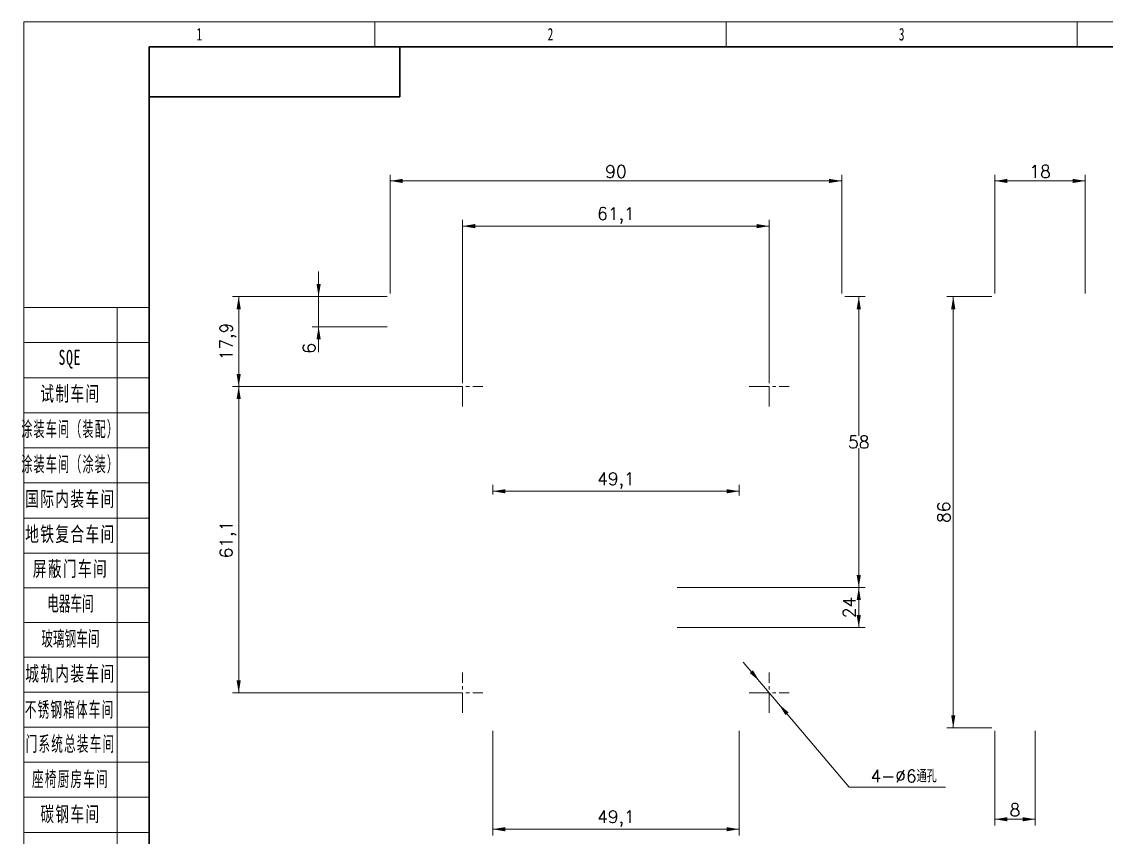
# Model space of a CAD drawing. Header units: millimetres. Extents: x -631 to 3210, y -446 to 2288.
# Drawn here: x 1949 to 2597, y -43 to 446 of the extents above; entities that cross this region are included whole.
import ezdxf
from ezdxf.enums import TextEntityAlignment as Align

# ---------------------------------------------------------------- set-up
doc = ezdxf.new("R2010")
doc.units = ezdxf.units.MM
doc.linetypes.add('点画线', pattern=[18, 12, -2, 2, -2])
doc.layers.get('0').update_dxf_attribs({"lineweight": 18})
for name, color, linetype, lineweight in [('中心线层', 1, '点画线', 18), ('尺寸线层', 3, 'Continuous', 18), ('粗实线层', 7, 'Continuous', 35), ('细实线层', 7, 'Continuous', 18)]:
    doc.layers.add(name, color=color, linetype=linetype, lineweight=lineweight)
doc.styles.get("Standard").update_dxf_attribs({"font": 'txt.shx', "bigfont": 'gbcbig.shx'})
doc.styles.add('标准', font='', dxfattribs={"width": 0.667})
doc.styles.get('标准').set_extended_font_data('宋体')
doc.dimstyles.get("Standard").update_dxf_attribs({"dimscale": 3, "dimtxt": 0.18, "dimasz": 0.18, "dimexe": 0.18, "dimexo": 0.0625, "dimgap": 0.09, "dimtad": 0, "dimtih": 1, "dimtoh": 1, "dimdec": 4, "dimzin": 0, "dimdsep": 46, "dimtxsty": 'Standard', "dimcen": 0.09, "dimdle": 0.36, "dimadec": 0, "dimazin": 0, "dimtfac": 1, "dimtdec": 4, "dimtofl": 0, "dimtmove": 0, "dimatfit": 3, "dimfxl": 0, "dimtolj": 1, "dimtzin": 0, "dimarcsym": 0})

# ---------------------------------------------------------------- blocks, each defined once
blk = doc.blocks.new('*X2')
at = {"layer": '尺寸线层', "linetype": 'Continuous'}
for p, q in [((-185, 91.49), (-210, 91.49)), ((-191.37, 91.49), (-191.37, -90.21)), ((-185, 84.49), (-210, 84.49)), ((-185, 77.49), (-210, 77.49)), ((-185, 70.49), (-210, 70.49)), ((-185, 63.49), (-210, 63.49)), ((-185, 56.49), (-210, 56.49)), ((-185, 49.49), (-210, 49.49)), ((-185, 42.49), (-210, 42.49)), ((-185, 35.56), (-210, 35.56)), ((-185, 35.56), (-210, 35.56)), ((-185, 28.64), (-210, 28.64)), ((-185, 28.64), (-210, 28.64)), ((-185, 21.71), (-210, 21.71)), ((-185, 21.71), (-210, 21.71)), ((-185, 14.79), (-210, 14.79)), ((-185, 7.79), (-210, 7.79)), ((-185, 0.79), (-210, 0.79)), ((-185, -6.21), (-210, -6.21)), ((-185, -13.21), (-210, -13.21))]:
    blk.add_line(p, q, dxfattribs=at)
at = {"layer": '粗实线层'}
for p, q in [((-185, -143.5), (-185, 143.5)), ((-185, 143.5), (205, 143.5)), ((-135, 143.5), (-135, 133.5)), ((-135, 133.5), (-185, 133.5))]:
    blk.add_line(p, q, dxfattribs=at)
at = {"layer": '细实线层'}
for p, q in [((-210, -148.5), (-210, 148.5)), ((-210, 148.5), (210, 148.5)), ((-140, 148.5), (-140, 143.5)), ((-70, 148.5), (-70, 143.5)), ((0, 148.5), (0, 143.5))]:
    blk.add_line(p, q, dxfattribs=at)
at = {"layer": '尺寸线层', "linetype": 'Continuous', "char_height": 3, "attachment_point": 5, "style": '标准'}
for s, insert, width, line_spacing_factor in [('\\T1.1;\\W0.667;SQE', (-200.8, 81.17), 31.0587, 0.47619), ('\\T1.1;\\W0.667;试制车间', (-200.68, 74.14), 31.0587, 0.57381), ('\\T1.1;\\W0.54149;涂装车间（装配）', (-200.73, 67.06), 27.5396, 0.574243), ('\\T1.1;\\W0.54149;涂装车间（涂装）', (-200.73, 60.06), 27.5396, 0.574243), ('\\T1.1;\\W0.667;国际内装车间', (-200.68, 53.14), 31.0587, 0.561905), ('\\T1.1;\\W0.667;地铁复合车间', (-200.68, 46.14), 31.0587, 0.561905), ('\\T1.1;\\W0.667;屏蔽门车间', (-200.68, 39.21), 31.0587, 0.561905), ('\\W1;{\\W0.567;\\T1;电器车间}', (-200.68, 32.29), 37.2629, 0.561905), ('\\W1;{\\W0.567;\\T1;玻璃钢车间}', (-200.68, 25.29), 37.2629, 0.564286), ('\\T1.1;城轨内装车间', (-200.68, 18.29), 18.6315, 1.15057), ('\\T1.1;{\\W0.567;不锈钢箱体车间}', (-200.85, 11.13), 18.6315, 1.15057), ('\\T1.1;{\\W0.567;门系统总装车间}', (-200.68, 4.29), 18.6315, 1.15057), ('\\T1.1;{\\W0.567;座椅厨房车间}', (-200.68, -2.71), 18.6315, 1.15057), ('\\T1.1;碳钢车间', (-200.68, -9.71), 18.6315, 1.15057)]:
    blk.add_mtext(s, dxfattribs=dict(at, insert=insert, width=width, line_spacing_factor=line_spacing_factor))
at = {"layer": '尺寸线层', "style": '标准'}
for tag, height, width, p in [('T1', 2.5, 0.667, (-175, 146)), ('T2', 2.5, 0.667, (-105, 146)), ('T3', 2.5, 0.667, (-35, 146)), ('T4', 2.5, 0.667, (35, 146)), ('T5', 2.5, 0.667, (105, 146)), ('T6', 2.5, 0.667, (175, 146)), ('R1', 2.5, 0.667, (207.5, 111.38)), ('SQE', 3.5, 0.667, (-188.18, 80.99)), ('试制车间', 3.5, 0.28375, (-188.18, 73.99)), ('涂装车间（装配）', 3.5, 0.147264, (-188.18, 66.99)), ('涂装车间（涂装）', 3.5, 0.147264, (-188.18, 59.99)), ('国际内装车间', 3.5, 0.189302, (-188.18, 52.99)), ('地铁复合车间', 3.5, 0.186278, (-188.18, 46.02)), ('屏蔽门车间', 3.5, 0.225254, (-188.18, 39.14)), ('R2', 2.5, 0.667, (207.5, 37.12)), ('电器车间', 3.5, 0.292284, (-188.18, 32.21)), ('玻璃钢车间', 3.5, 0.225603, (-188.18, 25.29)), ('城轨内装车间', 3.5, 0.186278, (-188.18, 18.29)), ('不锈钢箱体车间', 3.5, 0.15932, (-188.18, 11.29)), ('门系统总装车间', 3.5, 0.161527, (-188.18, 4.29)), ('座椅厨房车间', 3.5, 0.186516, (-188.18, -2.71)), ('碳钢车间', 3.5, 0.28375, (-188.18, -9.71)), ('铝不锈钢车间', 3.5, 0.186397, (-188.18, -16.71)), ('风挡车间', 3.5, 0.284026, (-188.18, -23.71)), ('风道车间', 3.5, 0.284026, (-188.18, -30.71)), ('动车内装车间', 3.5, 0.186397, (-188.18, -37.71)), ('R3', 2.5, 0.667, (207.5, -37.12)), ('采购部', 3.5, 0.378308, (-188.18, -44.71)), ('检修服务部', 3.5, 0.223014, (-188.18, -51.71)), ('品管部', 3.5, 0.389426, (-188.18, -58.71)), ('生产保障部', 3.5, 0.223356, (-188.18, -65.71)), ('工业化部', 3.5, 0.281557, (-188.18, -72.71)), ('研发部', 3.5, 0.3788, (-188.18, -79.71)), ('旧底图总号', 3, 0.667, (-197.5, -100.5)), ('R4', 2.5, 0.667, (207.5, -111.38)), ('底图总号', 3, 0.667, (-197.5, -113.5)), ('签字', 3, 0.667, (-197.5, -126.5)), ('日期', 3, 0.667, (-197.5, -139.5)), ('B1', 2.5, 0.667, (-175, -146)), ('B2', 2.5, 0.667, (-105, -146)), ('B3', 2.5, 0.667, (-35, -146)), ('B4', 2.5, 0.667, (35, -146)), ('B5', 2.5, 0.667, (105, -146)), ('B6', 2.5, 0.667, (175, -146))]:
    blk.add_attdef(tag, text='', height=height, dxfattribs=dict(at, width=width)).set_placement(p, align=Align.MIDDLE_CENTER)
at = {"layer": '尺寸线层', "style": '标准', "width": 0.667}
blk.add_attdef('图号', text='', height=5.33, rotation=180, dxfattribs=at).set_placement((-160, 138.5), align=Align.MIDDLE_CENTER)
blk = doc.blocks.new('*X56')
at = {"layer": '尺寸线层', "linetype": 'Continuous'}
for points in [[(2169.13, 350.2), (2176.63, 351.45), (2176.63, 348.95)], [(2439.13, 350.2), (2431.63, 351.45), (2431.63, 348.95)]]:
    blk.add_hatch(color=0, dxfattribs=at).paths.add_polyline_path(points, flags=0)
at = {"layer": '尺寸线层', "color": 0, "linetype": 'Continuous'}
for p, q in [((2169.13, 282.83), (2169.13, 353.95)), ((2439.13, 282.83), (2439.13, 353.95)), ((2169.13, 350.2), (2439.13, 350.2))]:
    blk.add_line(p, q, dxfattribs=at)
at = {"layer": '尺寸线层', "color": 0, "insert": (2304.13, 355.82), "char_height": 7.5, "width": 24.2857, "attachment_point": 5}
blk.add_mtext('90', dxfattribs=at)
blk = doc.blocks.new('*X57')
at = {"layer": '尺寸线层', "linetype": 'Continuous'}
for points in [[(2530.75, 350.2), (2538.25, 351.45), (2538.25, 348.95)], [(2584.75, 350.2), (2577.25, 351.45), (2577.25, 348.95)]]:
    blk.add_hatch(color=0, dxfattribs=at).paths.add_polyline_path(points, flags=0)
at = {"layer": '尺寸线层', "color": 0, "linetype": 'Continuous'}
for p, q in [((2530.75, 282.83), (2530.75, 353.95)), ((2584.75, 282.83), (2584.75, 353.95)), ((2530.75, 350.2), (2584.75, 350.2))]:
    blk.add_line(p, q, dxfattribs=at)
at = {"layer": '尺寸线层', "color": 0, "insert": (2557.75, 355.82), "char_height": 7.5, "width": 22.1429, "attachment_point": 5}
blk.add_mtext('18', dxfattribs=at)
blk = doc.blocks.new('*X58')
at = {"layer": '尺寸线层', "linetype": 'Continuous'}
for points in [[(2505.84, 280.96), (2507.09, 273.46), (2504.59, 273.46)], [(2505.84, 22.96), (2507.09, 30.46), (2504.59, 30.46)]]:
    blk.add_hatch(color=0, dxfattribs=at).paths.add_polyline_path(points, flags=0)
at = {"layer": '尺寸线层', "color": 0, "linetype": 'Continuous'}
for p, q in [((2528.88, 280.96), (2502.09, 280.96)), ((2505.84, 280.96), (2505.84, 22.96)), ((2528.88, 22.96), (2502.09, 22.96))]:
    blk.add_line(p, q, dxfattribs=at)
at = {"layer": '尺寸线层', "color": 0, "insert": (2500.21, 151.96), "char_height": 7.5, "width": 24.2857, "attachment_point": 5, "rotation": 90}
blk.add_mtext('86', dxfattribs=at)
blk = doc.blocks.new('*X65')
at = {"layer": '尺寸线层', "linetype": 'Continuous'}
for points in [[(2230.48, 164.51), (2237.98, 165.76), (2237.98, 163.26)], [(2377.78, 164.51), (2370.28, 165.76), (2370.28, 163.26)]]:
    blk.add_hatch(color=0, dxfattribs=at).paths.add_polyline_path(points, flags=0)
at = {"layer": '尺寸线层', "color": 0, "linetype": 'Continuous'}
for p, q in [((2230.48, 162.5), (2230.48, 168.26)), ((2230.48, 164.51), (2377.78, 164.51)), ((2377.78, 162.03), (2377.78, 168.26))]:
    blk.add_line(p, q, dxfattribs=at)
at = {"layer": '尺寸线层', "color": 0, "insert": (2304.13, 170.85), "char_height": 7.5, "width": 41.4286, "attachment_point": 5}
blk.add_mtext('49,1', dxfattribs=at)
blk = doc.blocks.new('*X66')
at = {"layer": '尺寸线层', "linetype": 'Continuous'}
for points in [[(2230.48, -37.73), (2237.98, -38.98), (2237.98, -36.48)], [(2377.78, -37.73), (2370.28, -38.98), (2370.28, -36.48)]]:
    blk.add_hatch(color=0, dxfattribs=at).paths.add_polyline_path(points, flags=0)
at = {"layer": '尺寸线层', "color": 0, "linetype": 'Continuous'}
for p, q in [((2230.48, 21.08), (2230.48, -41.48)), ((2377.78, 21.08), (2377.78, -41.48)), ((2377.78, -37.73), (2230.48, -37.73))]:
    blk.add_line(p, q, dxfattribs=at)
at = {"layer": '尺寸线层', "color": 0, "insert": (2304.13, -31.39), "char_height": 7.5, "width": 41.4286, "attachment_point": 5}
blk.add_mtext('49,1', dxfattribs=at)
blk = doc.blocks.new('*X67')
at = {"layer": '尺寸线层', "linetype": 'Continuous'}
for points in [[(2126.35, 280.96), (2127.6, 288.46), (2125.1, 288.46)], [(2126.35, 262.96), (2127.6, 255.46), (2125.1, 255.46)]]:
    blk.add_hatch(color=0, dxfattribs=at).paths.add_polyline_path(points, flags=0)
at = {"layer": '尺寸线层', "color": 0, "linetype": 'Continuous'}
for p, q in [((2126.35, 295.96), (2126.35, 247.72)), ((2167.26, 280.96), (2122.6, 280.96)), ((2167.26, 262.96), (2122.6, 262.96))]:
    blk.add_line(p, q, dxfattribs=at)
at = {"layer": '尺寸线层', "color": 0, "insert": (2120.72, 250.04), "char_height": 7.5, "width": 15, "attachment_point": 5, "rotation": 90}
blk.add_mtext('6', dxfattribs=at)
blk = doc.blocks.new('*X80')
at = {"layer": '尺寸线层', "linetype": 'Continuous'}
for points in [[(2530.75, -31.76), (2538.25, -33.01), (2538.25, -30.51)], [(2554.75, -31.76), (2547.25, -33.01), (2547.25, -30.51)]]:
    blk.add_hatch(color=0, dxfattribs=at).paths.add_polyline_path(points, flags=0)
at = {"layer": '尺寸线层', "color": 0, "linetype": 'Continuous'}
for p, q in [((2530.75, 21.08), (2530.75, -35.51)), ((2554.75, 21.08), (2554.75, -35.51)), ((2554.75, -31.76), (2530.75, -31.76))]:
    blk.add_line(p, q, dxfattribs=at)
at = {"layer": '尺寸线层', "color": 0, "insert": (2542.75, -26.14), "char_height": 7.5, "width": 15, "attachment_point": 5}
blk.add_mtext('8', dxfattribs=at)
blk = doc.blocks.new('*X318')
at = {"layer": '尺寸线层', "linetype": 'Continuous'}
for points in [[(2212.48, 323.15), (2219.98, 321.9), (2219.98, 324.4)], [(2395.78, 323.15), (2388.28, 321.9), (2388.28, 324.4)]]:
    blk.add_hatch(color=0, dxfattribs=at).paths.add_polyline_path(points, flags=0)
at = {"layer": '尺寸线层', "color": 0, "linetype": 'Continuous'}
for p, q in [((2212.48, 229.13), (2212.48, 326.9)), ((2395.78, 229.13), (2395.78, 326.9)), ((2395.78, 323.15), (2212.48, 323.15))]:
    blk.add_line(p, q, dxfattribs=at)
at = {"layer": '尺寸线层', "color": 0, "insert": (2304.13, 329.49), "char_height": 7.5, "width": 40.7143, "attachment_point": 5}
blk.add_mtext('61,1', dxfattribs=at)
blk = doc.blocks.new('*X319')
at = {"layer": '尺寸线层', "linetype": 'Continuous'}
for points in [[(2078.57, 280.96), (2079.82, 273.46), (2077.32, 273.46)], [(2078.57, 227.26), (2079.82, 234.76), (2077.32, 234.76)]]:
    blk.add_hatch(color=0, dxfattribs=at).paths.add_polyline_path(points, flags=0)
at = {"layer": '尺寸线层', "color": 0, "linetype": 'Continuous'}
for p, q in [((2167.26, 280.96), (2074.82, 280.96)), ((2078.57, 280.96), (2078.57, 227.26)), ((2210.61, 227.26), (2074.82, 227.26))]:
    blk.add_line(p, q, dxfattribs=at)
at = {"layer": '尺寸线层', "color": 0, "insert": (2072.23, 254.11), "char_height": 7.5, "width": 42.8571, "attachment_point": 5, "rotation": 90}
blk.add_mtext('17,9', dxfattribs=at)
blk = doc.blocks.new('*X320')
at = {"layer": '尺寸线层', "linetype": 'Continuous'}
for points in [[(2078.57, 227.26), (2079.82, 219.76), (2077.32, 219.76)], [(2078.57, 43.96), (2079.82, 51.46), (2077.32, 51.46)]]:
    blk.add_hatch(color=0, dxfattribs=at).paths.add_polyline_path(points, flags=0)
at = {"layer": '尺寸线层', "color": 0, "linetype": 'Continuous'}
for p, q in [((2210.61, 227.26), (2074.82, 227.26)), ((2078.57, 227.26), (2078.57, 43.96)), ((2210.61, 43.96), (2074.82, 43.96))]:
    blk.add_line(p, q, dxfattribs=at)
at = {"layer": '尺寸线层', "color": 0, "insert": (2072.23, 135.61), "char_height": 7.5, "width": 40.7143, "attachment_point": 5, "rotation": 90}
blk.add_mtext('61,1', dxfattribs=at)
blk = doc.blocks.new('*X321')
at = {"layer": '尺寸线层', "linetype": 'Continuous'}
for points in [[(2449.34, 280.96), (2448.09, 273.46), (2450.59, 273.46)], [(2449.34, 106.96), (2448.09, 114.46), (2450.59, 114.46)]]:
    blk.add_hatch(color=0, dxfattribs=at).paths.add_polyline_path(points, flags=0)
at = {"layer": '尺寸线层', "color": 0, "linetype": 'Continuous'}
for p, q in [((2441.01, 280.96), (2453.09, 280.96)), ((2449.34, 197.71), (2449.34, 280.96)), ((2449.34, 190.21), (2449.34, 106.96)), ((2364.66, 106.96), (2453.09, 106.96))]:
    blk.add_line(p, q, dxfattribs=at)
at = {"layer": '尺寸线层', "color": 0, "insert": (2449.34, 193.96), "char_height": 7.5, "width": 24.2857, "attachment_point": 5}
blk.add_mtext('58', dxfattribs=at)
blk = doc.blocks.new('*X322')
at = {"layer": '尺寸线层', "linetype": 'Continuous'}
for points in [[(2449.34, 106.96), (2450.59, 99.46), (2448.09, 99.46)], [(2449.34, 82.96), (2450.59, 90.46), (2448.09, 90.46)]]:
    blk.add_hatch(color=0, dxfattribs=at).paths.add_polyline_path(points, flags=0)
at = {"layer": '尺寸线层', "color": 0, "linetype": 'Continuous'}
for p, q in [((2340.85, 106.96), (2453.09, 106.96)), ((2449.34, 106.96), (2449.34, 82.96)), ((2340.85, 82.96), (2453.09, 82.96))]:
    blk.add_line(p, q, dxfattribs=at)
at = {"layer": '尺寸线层', "color": 0, "insert": (2443.72, 94.96), "char_height": 7.5, "width": 25, "attachment_point": 5, "rotation": 90}
blk.add_mtext('24', dxfattribs=at)
blk = doc.blocks.new('*X323')
at = {"layer": '尺寸线层', "linetype": 'Continuous'}
for points in [[(2389.97, 50.83), (2384.18, 55.75), (2386.09, 57.37)], [(2401.59, 37.08), (2405.48, 30.55), (2407.39, 32.16)]]:
    blk.add_hatch(color=0, dxfattribs=at).paths.add_polyline_path(points, flags=0)
at = {"layer": '尺寸线层', "color": 0, "linetype": 'Continuous'}
for q in [(2380.29, 62.29), (2501.22, -12.58)]:
    blk.add_line((2443.56, -12.58), q, dxfattribs=at)
at = {"layer": '尺寸线层', "color": 0, "insert": (2476.14, -5.91), "char_height": 7.5, "width": 100.3214, "attachment_point": 5}
blk.add_mtext('4-%%C6通孔', dxfattribs=at)

msp = doc.modelspace()

# ---------------------------------------------------------------- linework, layer by layer
at = {"layer": '中心线层'}
for p, q in [((2212.484, 215.258), (2212.484, 239.258)), ((2395.783, 215.258), (2395.783, 239.258)), ((2200.484, 227.258), (2224.484, 227.258)), ((2383.783, 227.258), (2407.783, 227.258)), ((2212.484, 31.958), (2212.484, 55.958)), ((2395.783, 31.958), (2395.783, 55.958)), ((2200.484, 43.958), (2224.484, 43.958)), ((2383.783, 43.958), (2407.783, 43.958))]:
    msp.add_line(p, q, dxfattribs=at)

# ---------------------------------------------------------------- block references
ref = msp.add_blockref('*X2', (2580, 0), dxfattribs=dict(xscale=3, yscale=3, zscale=3))
ref.add_attrib('T1', '1', dxfattribs={"layer": '尺寸线层', "height": 7.5, "style": '标准', "width": 0.667}).set_placement((2055, 438), align=Align.MIDDLE_CENTER)
ref.add_attrib('T2', '2', dxfattribs={"layer": '尺寸线层', "height": 7.5, "style": '标准', "width": 0.667}).set_placement((2265, 438), align=Align.MIDDLE_CENTER)
ref.add_attrib('T3', '3', dxfattribs={"layer": '尺寸线层', "height": 7.5, "style": '标准', "width": 0.667}).set_placement((2475, 438), align=Align.MIDDLE_CENTER)

# ---------------------------------------------------------------- dimensions: what is measured, and where the dimension line sits
at = {"layer": '尺寸线层'}
for base, p1, p2, picture, middle in [((2439.133, 350.196), (2169.133, 280.958), (2439.133, 280.958), '*X56', (2304.133, 350.196)), ((2584.75, 350.196), (2530.75, 280.958), (2584.75, 280.958), '*X57', (2557.75, 350.196)), ((2212.484, 323.149), (2395.783, 227.258), (2212.484, 227.258), '*X318', (2304.133, 323.149)), ((2230.484, -37.726), (2377.783, 22.958), (2230.484, 22.958), '*X66', (2304.133, -37.726)), ((2530.75, -31.761), (2554.75, 22.958), (2530.75, 22.958), '*X80', (2542.75, -31.761))]:
    dim = msp.add_linear_dim(base=base, p1=p1, p2=p2, dimstyle='Standard', override={"dimtxt": 2.5, "dimasz": 2.5, "dimexe": 1.25, "dimexo": 0.625, "dimgap": 0.625, "dimtad": 1, "dimtih": 0, "dimtoh": 0, "dimdec": 2, "dimzin": 8, "dimdsep": 44, "dimsah": 1, "dimdle": 5, "dimtdec": 2, "dimtofl": 1, "dimatfit": 0, "dimtfill": 1, "dimtzin": 8}, dxfattribs=at)
    dim.commit()
    dim.dimension.update_dxf_attribs({"geometry": picture, "text_midpoint": middle})
for base, p1, p2, angle, override, picture, middle in [((2126.347, 262.958), (2169.133, 280.958), (2169.133, 262.958), 90, {"dimtxt": 2.5, "dimasz": 2.5, "dimexe": 1.25, "dimexo": 0.625, "dimgap": 0.625, "dimtad": 1, "dimtih": 0, "dimtoh": 0, "dimdec": 2, "dimzin": 8, "dimdsep": 44, "dimsah": 1, "dimdle": 5, "dimtdec": 2, "dimtofl": 1, "dimatfit": 0, "dimtfill": 1, "dimtzin": 8}, '*X67', (2126.347, 250.137)), ((2078.568, 227.258), (2169.133, 280.958), (2212.484, 227.258), 90, {"dimtxt": 2.5, "dimasz": 2.5, "dimexe": 1.25, "dimexo": 0.625, "dimgap": 0.625, "dimtad": 1, "dimtih": 0, "dimtoh": 0, "dimdec": 2, "dimzin": 8, "dimdsep": 44, "dimsah": 1, "dimdle": 5, "dimtdec": 2, "dimtofl": 1, "dimatfit": 0, "dimtfill": 1, "dimtzin": 8}, '*X319', (2078.568, 254.108)), ((2449.344, 280.958), (2362.783, 106.958), (2439.133, 280.958), 90, {"dimtxt": 2.5, "dimasz": 2.5, "dimexe": 1.25, "dimexo": 0.625, "dimgap": 0.625, "dimtad": 1, "dimdec": 2, "dimzin": 8, "dimdsep": 44, "dimsah": 1, "dimdle": 5, "dimtdec": 2, "dimtofl": 1, "dimatfit": 0, "dimtfill": 1, "dimtzin": 8}, '*X321', (2449.344, 193.958)), ((2505.837, 22.958), (2530.75, 280.958), (2530.75, 22.958), 90, {"dimtxt": 2.5, "dimasz": 2.5, "dimexe": 1.25, "dimexo": 0.625, "dimgap": 0.625, "dimtad": 1, "dimtih": 0, "dimtoh": 0, "dimdec": 2, "dimzin": 8, "dimdsep": 44, "dimsah": 1, "dimdle": 5, "dimtdec": 2, "dimtofl": 1, "dimatfit": 0, "dimtfill": 1, "dimtzin": 8}, '*X58', (2505.837, 151.958)), ((2078.568, 43.958), (2212.484, 227.258), (2212.484, 43.958), 90, {"dimtxt": 2.5, "dimasz": 2.5, "dimexe": 1.25, "dimexo": 0.625, "dimgap": 0.625, "dimtad": 1, "dimtih": 0, "dimtoh": 0, "dimdec": 2, "dimzin": 8, "dimdsep": 44, "dimsah": 1, "dimdle": 5, "dimtdec": 2, "dimtofl": 1, "dimatfit": 0, "dimtfill": 1, "dimtzin": 8}, '*X320', (2078.568, 135.608)), ((2377.783, 164.515), (2230.484, 160.625), (2377.783, 160.157), 180, {"dimtxt": 2.5, "dimasz": 2.5, "dimexe": 1.25, "dimexo": 0.625, "dimgap": 0.625, "dimtad": 1, "dimtih": 0, "dimtoh": 0, "dimdec": 2, "dimzin": 8, "dimdsep": 44, "dimsah": 1, "dimdle": 5, "dimtdec": 2, "dimtofl": 1, "dimatfit": 0, "dimtfill": 1, "dimtzin": 8}, '*X65', (2304.133, 164.515)), ((2449.344, 82.958), (2338.979, 106.958), (2338.979, 82.958), 90, {"dimtxt": 2.5, "dimasz": 2.5, "dimexe": 1.25, "dimexo": 0.625, "dimgap": 0.625, "dimtad": 1, "dimtih": 0, "dimtoh": 0, "dimdec": 2, "dimzin": 8, "dimdsep": 44, "dimsah": 1, "dimdle": 5, "dimtdec": 2, "dimtofl": 1, "dimatfit": 0, "dimtfill": 1, "dimtzin": 8}, '*X322', (2449.344, 94.958))]:
    dim = msp.add_linear_dim(base=base, p1=p1, p2=p2, angle=angle, dimstyle='Standard', override=override, dxfattribs=at)
    dim.commit()
    dim.dimension.update_dxf_attribs({"geometry": picture, "text_midpoint": middle})
dim = msp.add_diameter_dim_2p(p1=(2389.974, 50.833), p2=(2401.592, 37.084), text='4-%%C6通孔', dimstyle='Standard', override={"dimtxt": 2.5, "dimasz": 2.5, "dimexe": 1.25, "dimexo": 0.625, "dimgap": 0.625, "dimtad": 1, "dimdec": 2, "dimzin": 8, "dimdsep": 44, "dimsah": 1, "dimdle": 5, "dimtdec": 2, "dimtofl": 1, "dimtmove": 0, "dimatfit": 1, "dimtfill": 1, "dimtzin": 8}, dxfattribs=at)
dim.commit()
dim.dimension.update_dxf_attribs({"geometry": '*X323', "text_midpoint": (2443.557, -12.579), "dimtype": 163})

doc.saveas('drawing.dxf')
